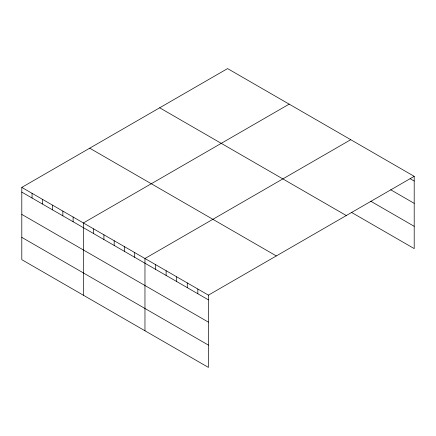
<?xml version="1.0" encoding="UTF-8"?>
<svg xmlns="http://www.w3.org/2000/svg" width="436" height="436" viewBox="0 0 436 436"><rect width="100%" height="100%" fill="white"/><g stroke="black" fill="none" stroke-linecap="round" stroke-linejoin="round"><path stroke-width="0.65" d="M208.419 322.15L208.419 295.139L21.8 187.398L21.8 259.671L208.419 367.412L208.419 322.15L21.8 214.408M21.8 187.398L227.581 68.588L414.2 176.329L414.2 248.602L351.34 212.31M289.166 104.144L83.385 222.954L83.385 295.221M350.751 139.7L144.965 258.51L144.965 330.777M208.419 295.139L414.2 176.329M410.085 178.673L414.2 181.049M390.7 189.774L414.2 203.34M370.725 201.209L414.2 226.311M159.674 107.796L346.293 215.537M89.707 148.191L276.326 255.932M21.8 192.118L208.419 299.859M21.8 237.375L208.419 345.116M197.84 289.035L197.84 293.755M187.267 282.931L187.267 287.646M176.689 276.822L176.689 281.542M166.116 270.718L166.116 275.438M155.543 264.614L155.543 269.334M134.702 252.58L134.702 257.3M124.44 246.656L124.44 251.376M114.178 240.732L114.178 245.446M103.91 234.802L103.91 239.522M93.647 228.878L93.647 233.598M73.117 217.024L73.117 221.744M62.855 211.1L62.855 215.82M52.593 205.176L52.593 209.896M42.33 199.252L42.33 203.966M32.062 193.322L32.062 198.042"/></g></svg>
